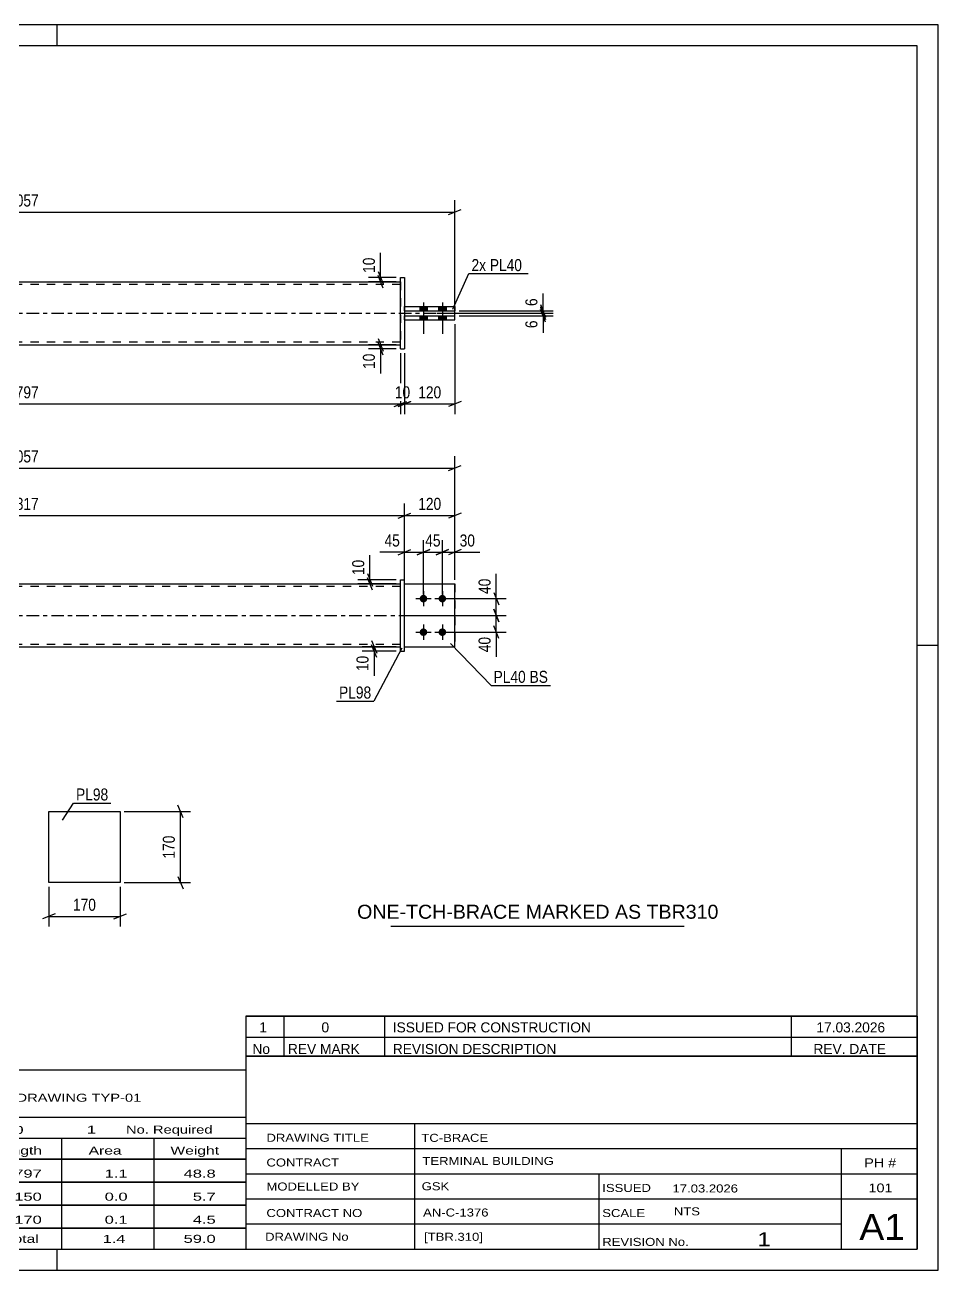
# Model space of a CAD drawing. Header units: millimetres. Extents: x 0 to 420, y 0 to 297.
# Drawn here: x 202.3 to 420, y 0 to 297 of the extents above; entities that cross this region are included whole.
import ezdxf

# ---------------------------------------------------------------- set-up
doc = ezdxf.new("R2010")
doc.units = ezdxf.units.MM
doc.linetypes.add('DXK_LINE_DOT2', pattern=[3.9198, 1.9599, -1.9599])
doc.linetypes.add('DXK_LINE_DOT3', pattern=[5.9187, 2.979, -0.9799, 0.9799, -0.9799])
doc.styles.add('Arial', font='arial.ttf', dxfattribs={"height": 0.2})
doc.styles.add('Arial Narrow', font='ARIALN.TTF', dxfattribs={"height": 0.2})

# ---------------------------------------------------------------- blocks, each defined once
blk = doc.blocks.new('Unknown-580582227-1163')
at = {"color": 5, "linetype": 'Continuous'}
for p, q in [((420, 297), (0, 297)), ((210, 292), (210, 297)), ((420, 0), (420, 297)), ((415, 292), (5, 292)), ((415, 5), (415, 292)), ((420, 149), (415, 149)), ((5, 5), (415, 5)), ((210, 0), (210, 5)), ((0, 0), (420, 0))]:
    blk.add_line(p, q, dxfattribs=at)
blk = doc.blocks.new('Part-580582227-1819 - 1792')
at = {"color": 2, "linetype": 'Continuous'}
for p, q in [((292.82, 163.65), (304.82, 163.65)), ((304.82, 163.65), (304.82, 163.65)), ((304.82, 148.65), (304.82, 163.65)), ((292.82, 148.65), (304.82, 148.65))]:
    blk.add_line(p, q, dxfattribs=at)
at = {"color": 7, "linetype": 'DXK_LINE_DOT2'}
for p, q in [((292.82, 163.65), (304.82, 163.65)), ((292.82, 148.65), (292.82, 163.65)), ((304.82, 163.65), (304.82, 163.65)), ((292.82, 148.65), (292.82, 148.65)), ((292.82, 148.65), (304.82, 148.65))]:
    blk.add_line(p, q, dxfattribs=at)
blk = doc.blocks.new('Part-580582227-1799 - 1792')
at = {"color": 2, "linetype": 'Continuous'}
for p, q in [((291.82, 164.65), (292.82, 164.65)), ((291.82, 147.65), (291.82, 164.65)), ((292.82, 147.65), (292.82, 164.65)), ((291.82, 147.65), (291.82, 147.65)), ((291.82, 147.65), (292.82, 147.65))]:
    blk.add_line(p, q, dxfattribs=at)
at = {"color": 7, "linetype": 'DXK_LINE_DOT2'}
for p, q in [((291.82, 164.65), (292.82, 164.65)), ((291.82, 147.65), (292.82, 147.65))]:
    blk.add_line(p, q, dxfattribs=at)
blk = doc.blocks.new('Part-580582227-1824 - 1792')
at = {"color": 2, "linetype": 'Continuous'}
for p, q in [((112.07, 163.65), (291.82, 163.65)), ((112.07, 148.65), (291.82, 148.65))]:
    blk.add_line(p, q, dxfattribs=at)
at = {"color": 7, "linetype": 'DXK_LINE_DOT2'}
for p, q in [((112.07, 148.65), (112.07, 163.65)), ((291.82, 148.65), (291.82, 163.65)), ((291.82, 163.05), (112.07, 163.05)), ((291.82, 149.25), (112.07, 149.25))]:
    blk.add_line(p, q, dxfattribs=at)
at = {"color": 7, "linetype": 'DXK_LINE_DOT3'}
blk.add_line((102.07, 156.15), (301.82, 156.15), dxfattribs=at)
blk = doc.blocks.new('Bolt-580582227-1830 - 1792')
at = {"linetype": 'Continuous'}
for points in [[(297.32, 161.05), (297.5, 161.03), (297.68, 160.97), (297.84, 160.88), (297.98, 160.75), (298.1, 160.6), (298.17, 160.43), (298.21, 160.24), (298.21, 160.05), (298.17, 159.87), (298.1, 159.7), (297.98, 159.55), (297.84, 159.42), (297.68, 159.33), (297.5, 159.27), (297.32, 159.25), (297.13, 159.27), (296.95, 159.33), (296.79, 159.42), (296.65, 159.55), (296.54, 159.7), (296.46, 159.87), (296.42, 160.05), (296.42, 160.24), (296.46, 160.43), (296.54, 160.6), (296.65, 160.75), (296.79, 160.88), (296.95, 160.97), (297.13, 161.03)], [(301.82, 161.05), (302, 161.03), (302.18, 160.97), (302.34, 160.88), (302.48, 160.75), (302.6, 160.6), (302.67, 160.43), (302.71, 160.24), (302.71, 160.05), (302.67, 159.87), (302.6, 159.7), (302.48, 159.55), (302.34, 159.42), (302.18, 159.33), (302, 159.27), (301.82, 159.25), (301.63, 159.27), (301.45, 159.33), (301.29, 159.42), (301.15, 159.55), (301.04, 159.7), (300.96, 159.87), (300.92, 160.05), (300.92, 160.24), (300.96, 160.43), (301.04, 160.6), (301.15, 160.75), (301.29, 160.88), (301.45, 160.97), (301.63, 161.03)], [(297.32, 153.05), (297.5, 153.03), (297.68, 152.97), (297.84, 152.88), (297.98, 152.75), (298.1, 152.6), (298.17, 152.43), (298.21, 152.24), (298.21, 152.05), (298.17, 151.87), (298.1, 151.7), (297.98, 151.55), (297.84, 151.42), (297.68, 151.33), (297.5, 151.27), (297.32, 151.25), (297.13, 151.27), (296.95, 151.33), (296.79, 151.42), (296.65, 151.55), (296.54, 151.7), (296.46, 151.87), (296.42, 152.05), (296.42, 152.24), (296.46, 152.43), (296.54, 152.6), (296.65, 152.75), (296.79, 152.88), (296.95, 152.97), (297.13, 153.03)], [(301.82, 153.05), (302, 153.03), (302.18, 152.97), (302.34, 152.88), (302.48, 152.75), (302.6, 152.6), (302.67, 152.43), (302.71, 152.24), (302.71, 152.05), (302.67, 151.87), (302.6, 151.7), (302.48, 151.55), (302.34, 151.42), (302.18, 151.33), (302, 151.27), (301.82, 151.25), (301.63, 151.27), (301.45, 151.33), (301.29, 151.42), (301.15, 151.55), (301.04, 151.7), (300.96, 151.87), (300.92, 152.05), (300.92, 152.24), (300.96, 152.43), (301.04, 152.6), (301.15, 152.75), (301.29, 152.88), (301.45, 152.97), (301.63, 153.03)]]:
    blk.add_hatch(color=1, dxfattribs=at).paths.add_polyline_path(points)
at = {"color": 1, "linetype": 'Continuous'}
for p, q in [((297.32, 161.95), (297.32, 158.35)), ((301.82, 161.95), (301.82, 158.35)), ((295.52, 160.15), (299.12, 160.15)), ((300.02, 160.15), (303.62, 160.15)), ((295.52, 152.15), (299.12, 152.15)), ((297.32, 153.95), (297.32, 150.35)), ((300.02, 152.15), (303.62, 152.15)), ((301.82, 153.95), (301.82, 150.35))]:
    blk.add_line(p, q, dxfattribs=at)
blk = doc.blocks.new('Part-580582227-1836 - 1792')
at = {"color": 7, "linetype": 'DXK_LINE_DOT2'}
for p, q in [((292.82, 163.65), (304.82, 163.65)), ((292.82, 148.65), (292.82, 163.65)), ((292.82, 163.65), (304.82, 163.65)), ((304.82, 163.65), (304.82, 163.65)), ((304.82, 163.65), (304.82, 148.65)), ((292.82, 148.65), (292.82, 148.65)), ((292.82, 148.65), (304.82, 148.65)), ((292.82, 148.65), (304.82, 148.65))]:
    blk.add_line(p, q, dxfattribs=at)
blk = doc.blocks.new('Part-580582227-2124 - 2115')
at = {"color": 2, "linetype": 'Continuous'}
for p, q in [((112.07, 235.72), (291.82, 235.72)), ((112.07, 220.72), (291.82, 220.72))]:
    blk.add_line(p, q, dxfattribs=at)
at = {"color": 7, "linetype": 'DXK_LINE_DOT2'}
for p, q in [((112.07, 220.72), (112.07, 235.72)), ((291.82, 235.12), (112.07, 235.12)), ((291.82, 235.72), (291.82, 220.72)), ((291.82, 221.32), (112.07, 221.32))]:
    blk.add_line(p, q, dxfattribs=at)
at = {"color": 7, "linetype": 'DXK_LINE_DOT3'}
blk.add_line((102.07, 228.22), (301.82, 228.22), dxfattribs=at)
blk = doc.blocks.new('Part-580582227-2125 - 2115')
at = {"color": 2, "linetype": 'Continuous'}
for p, q in [((291.82, 236.72), (291.82, 236.72)), ((291.82, 219.72), (291.82, 236.72)), ((291.82, 236.72), (292.82, 236.72)), ((292.82, 236.72), (292.82, 236.72)), ((292.82, 236.72), (292.82, 219.72)), ((291.82, 219.72), (292.82, 219.72)), ((291.82, 219.72), (291.82, 219.72)), ((292.82, 219.72), (292.82, 219.72))]:
    blk.add_line(p, q, dxfattribs=at)
at = {"color": 7, "linetype": 'DXK_LINE_DOT2'}
for p, q in [((291.82, 236.72), (291.82, 236.72)), ((291.82, 236.72), (292.82, 236.72)), ((291.82, 219.72), (292.82, 219.72))]:
    blk.add_line(p, q, dxfattribs=at)
blk = doc.blocks.new('Bolt-580582227-2119 - 2115')
at = {"linetype": 'Continuous'}
for points in [[(298.22, 229.82), (296.42, 229.82), (296.42, 228.82), (298.22, 228.82)], [(298.22, 229.82), (296.42, 229.82), (296.42, 228.82), (298.22, 228.82)], [(302.72, 229.82), (300.92, 229.82), (300.92, 228.82), (302.72, 228.82)], [(302.72, 229.82), (300.92, 229.82), (300.92, 228.82), (302.72, 228.82)], [(298.22, 227.62), (296.42, 227.62), (296.42, 226.62), (298.22, 226.62)], [(298.22, 227.62), (296.42, 227.62), (296.42, 226.62), (298.22, 226.62)], [(302.72, 227.62), (300.92, 227.62), (300.92, 226.62), (302.72, 226.62)], [(302.72, 227.62), (300.92, 227.62), (300.92, 226.62), (302.72, 226.62)]]:
    blk.add_hatch(color=1, dxfattribs=at).paths.add_polyline_path(points)
at = {"color": 1, "linetype": 'Continuous'}
for p, q in [((296.42, 229.82), (296.42, 228.82)), ((296.42, 229.82), (296.42, 228.82)), ((297.32, 230.82), (297.32, 223.32)), ((297.32, 230.82), (297.32, 223.32)), ((298.22, 229.82), (298.22, 228.82)), ((298.22, 229.82), (298.22, 228.82)), ((300.92, 229.82), (300.92, 228.82)), ((300.92, 229.82), (300.92, 228.82)), ((301.82, 230.82), (301.82, 223.32)), ((301.82, 230.82), (301.82, 223.32)), ((302.72, 229.82), (302.72, 228.82)), ((302.72, 229.82), (302.72, 228.82)), ((296.42, 227.62), (296.42, 226.62)), ((296.42, 227.62), (296.42, 226.62)), ((298.22, 227.62), (298.22, 226.62)), ((298.22, 227.62), (298.22, 226.62)), ((300.92, 227.62), (300.92, 226.62)), ((300.92, 227.62), (300.92, 226.62)), ((302.72, 227.62), (302.72, 226.62)), ((302.72, 227.62), (302.72, 226.62))]:
    blk.add_line(p, q, dxfattribs=at)
blk = doc.blocks.new('Part-580582227-2141 - 2115')
at = {"color": 2, "linetype": 'Continuous'}
for p, q in [((292.82, 229.82), (304.82, 229.82)), ((292.82, 228.82), (304.82, 228.82)), ((304.82, 229.82), (304.82, 228.82))]:
    blk.add_line(p, q, dxfattribs=at)
at = {"color": 7, "linetype": 'DXK_LINE_DOT2'}
for p, q in [((292.82, 228.82), (292.82, 229.82)), ((292.82, 229.82), (304.82, 229.82)), ((292.82, 228.82), (304.82, 228.82)), ((304.82, 229.82), (304.82, 229.82))]:
    blk.add_line(p, q, dxfattribs=at)
blk = doc.blocks.new('Part-580582227-2146 - 2115')
at = {"color": 2, "linetype": 'Continuous'}
for p, q in [((292.82, 227.62), (304.82, 227.62)), ((292.82, 226.62), (304.82, 226.62)), ((304.82, 226.62), (304.82, 227.62))]:
    blk.add_line(p, q, dxfattribs=at)
at = {"color": 7, "linetype": 'DXK_LINE_DOT2'}
for p, q in [((292.82, 226.62), (292.82, 227.62)), ((292.82, 227.62), (304.82, 227.62)), ((292.82, 226.62), (304.82, 226.62))]:
    blk.add_line(p, q, dxfattribs=at)
blk = doc.blocks.new('Part-580582227-1391 - 1375')
at = {"color": 2, "linetype": 'Continuous'}
for p, q in [((208, 92.41), (208, 109.41)), ((208, 109.41), (225, 109.41)), ((225, 109.41), (225, 92.41)), ((225, 92.41), (208, 92.41))]:
    blk.add_line(p, q, dxfattribs=at)
blk = doc.blocks.new('StraightDimension-580582227-1863 - 1792')
at = {"color": 7, "linetype": 'Continuous'}
for p, q in [((297.32, 161.15), (297.32, 174.09)), ((301.82, 161.15), (301.82, 174.09)), ((295.82, 170.64), (298.82, 171.84)), ((297.32, 171.24), (301.82, 171.24)), ((303.32, 171.84), (300.32, 170.64))]:
    blk.add_line(p, q, dxfattribs=at)
at = {"color": 0}
blk.add_wipeout([(301.99, 171.99), (301.99, 176.19), (297.14, 176.19), (297.14, 171.99)], dxfattribs=at)
at = {"color": 3, "style": 'Arial Narrow'}
blk.add_text('45', height=2.863, dxfattribs=at).set_placement((297.74, 172.59))
blk = doc.blocks.new('StraightDimension-580582227-1932 - 1792')
at = {"color": 7, "linetype": 'Continuous'}
for p, q in [((292.82, 164.65), (292.82, 182.83)), ((304.82, 164.65), (304.82, 182.83)), ((291.32, 179.38), (294.32, 180.58)), ((292.82, 179.98), (304.82, 179.98)), ((306.32, 180.58), (303.32, 179.38))]:
    blk.add_line(p, q, dxfattribs=at)
at = {"color": 0}
blk.add_wipeout([(302.16, 180.73), (302.16, 184.93), (295.47, 184.93), (295.47, 180.73)], dxfattribs=at)
at = {"color": 3, "style": 'Arial Narrow'}
blk.add_text('120', height=2.863, dxfattribs=at).set_placement((296.07, 181.33))
blk = doc.blocks.new('StraightDimension-580582227-1893 - 1792')
at = {"color": 7, "linetype": 'Continuous'}
for p, q in [((99.07, 164.65), (99.07, 194.15)), ((304.82, 164.65), (304.82, 194.15)), ((100.57, 191.9), (97.57, 190.7)), ((99.07, 191.3), (304.82, 191.3)), ((303.32, 190.7), (306.32, 191.9))]:
    blk.add_line(p, q, dxfattribs=at)
at = {"color": 0}
blk.add_wipeout([(206.2, 192.05), (206.2, 196.25), (197.69, 196.25), (197.69, 192.05)], dxfattribs=at)
at = {"color": 3, "style": 'Arial Narrow'}
blk.add_text('2057', height=2.863, dxfattribs=at).set_placement((198.29, 192.65))
blk = doc.blocks.new('StraightDimension-580582227-1847 - 1792')
at = {"color": 7, "linetype": 'Continuous'}
for p, q in [((301.82, 161.15), (301.82, 174.09)), ((304.82, 164.65), (304.82, 174.09)), ((300.32, 170.64), (303.32, 171.84)), ((301.82, 171.24), (304.82, 171.24)), ((306.32, 171.84), (303.32, 170.64))]:
    blk.add_line(p, q, dxfattribs=at)
at = {"color": 0}
blk.add_wipeout([(310.2, 171.99), (310.2, 176.19), (305.34, 176.19), (305.34, 171.99)], dxfattribs=at)
at = {"color": 7, "linetype": 'Continuous'}
blk.add_line((304.82, 171.24), (310.72, 171.24), dxfattribs=at)
blk.add_line((304.82, 171.24), (310.72, 171.24), dxfattribs=at)
at = {"color": 3, "style": 'Arial Narrow'}
blk.add_text('30', height=2.863, dxfattribs=at).set_placement((305.94, 172.59))
blk = doc.blocks.new('StraightDimension-580582227-1876 - 1792')
at = {"color": 7, "linetype": 'Continuous'}
for p, q in [((292.82, 164.65), (292.82, 174.09)), ((297.32, 161.15), (297.32, 174.09)), ((291.32, 170.64), (294.32, 171.84)), ((292.82, 171.24), (297.32, 171.24)), ((298.82, 171.84), (295.82, 170.64))]:
    blk.add_line(p, q, dxfattribs=at)
at = {"color": 0}
blk.add_wipeout([(292.29, 171.99), (292.29, 176.19), (287.43, 176.19), (287.43, 171.99)], dxfattribs=at)
at = {"color": 7, "linetype": 'Continuous'}
blk.add_line((292.82, 171.24), (286.91, 171.24), dxfattribs=at)
blk.add_line((292.82, 171.24), (286.91, 171.24), dxfattribs=at)
at = {"color": 3, "style": 'Arial Narrow'}
blk.add_text('45', height=2.863, dxfattribs=at).set_placement((288.03, 172.59))
blk = doc.blocks.new('StraightDimension-580582227-2076 - 1792')
at = {"color": 7, "linetype": 'Continuous'}
for p, q in [((290.82, 148.65), (282.71, 148.65)), ((284.96, 150.15), (286.16, 147.15)), ((286.16, 146.15), (284.96, 149.15)), ((285.56, 147.65), (285.56, 148.65)), ((290.82, 147.65), (282.71, 147.65))]:
    blk.add_line(p, q, dxfattribs=at)
at = {"color": 0}
blk.add_wipeout([(284.81, 147.12), (280.61, 147.12), (280.61, 142.27), (284.81, 142.27)], dxfattribs=at)
at = {"color": 7, "linetype": 'Continuous'}
blk.add_line((285.56, 147.65), (285.56, 141.74), dxfattribs=at)
blk.add_line((285.56, 147.65), (285.56, 141.74), dxfattribs=at)
at = {"color": 3, "style": 'Arial Narrow'}
blk.add_text('10', height=2.863, rotation=90.0002, dxfattribs=at).set_placement((284.21, 142.87))
blk = doc.blocks.new('StraightDimension-580582227-1913 - 1792')
at = {"color": 7, "linetype": 'Continuous'}
for p, q in [((314.06, 161.65), (315.26, 158.65)), ((302.82, 160.15), (317.06, 160.15)), ((315.26, 154.65), (314.06, 157.65)), ((314.66, 156.15), (314.66, 160.15)), ((293.82, 156.15), (317.06, 156.15))]:
    blk.add_line(p, q, dxfattribs=at)
at = {"color": 0}
blk.add_wipeout([(313.91, 165.53), (309.71, 165.53), (309.71, 160.67), (313.91, 160.67)], dxfattribs=at)
at = {"color": 7, "linetype": 'Continuous'}
blk.add_line((314.66, 160.15), (314.66, 166.05), dxfattribs=at)
blk.add_line((314.66, 160.15), (314.66, 166.05), dxfattribs=at)
at = {"color": 3, "style": 'Arial Narrow'}
blk.add_text('40', height=2.863, rotation=90.0002, dxfattribs=at).set_placement((313.31, 161.27))
blk = doc.blocks.new('StraightDimension-580582227-1922 - 1792')
at = {"color": 7, "linetype": 'Continuous'}
for p, q in [((314.06, 157.65), (315.26, 154.65)), ((293.82, 156.15), (317.06, 156.15)), ((314.66, 152.15), (314.66, 156.15)), ((302.82, 152.15), (317.06, 152.15)), ((315.26, 150.65), (314.06, 153.65))]:
    blk.add_line(p, q, dxfattribs=at)
at = {"color": 0}
blk.add_wipeout([(313.91, 151.62), (309.71, 151.62), (309.71, 146.77), (313.91, 146.77)], dxfattribs=at)
at = {"color": 7, "linetype": 'Continuous'}
blk.add_line((314.66, 152.15), (314.66, 146.24), dxfattribs=at)
blk.add_line((314.66, 152.15), (314.66, 146.24), dxfattribs=at)
at = {"color": 3, "style": 'Arial Narrow'}
blk.add_text('40', height=2.863, rotation=90.0002, dxfattribs=at).set_placement((313.31, 147.37))
blk = doc.blocks.new('StraightDimension-580582227-1951 - 1792')
at = {"color": 7, "linetype": 'Continuous'}
for p, q in [((111.07, 157.15), (111.07, 182.83)), ((292.82, 164.65), (292.82, 182.83)), ((112.57, 180.58), (109.57, 179.38)), ((111.07, 179.98), (292.82, 179.98)), ((291.32, 179.38), (294.32, 180.58))]:
    blk.add_line(p, q, dxfattribs=at)
at = {"color": 0}
blk.add_wipeout([(206.2, 180.73), (206.2, 184.93), (197.69, 184.93), (197.69, 180.73)], dxfattribs=at)
at = {"color": 3, "style": 'Arial Narrow'}
blk.add_text('1817', height=2.863, dxfattribs=at).set_placement((198.29, 181.33))
blk = doc.blocks.new('StraightDimension-580582227-3101 - 1792')
at = {"color": 7, "linetype": 'Continuous'}
for p, q in [((290.82, 164.65), (281.69, 164.65)), ((290.82, 163.65), (281.69, 163.65)), ((283.94, 166.15), (285.14, 163.15)), ((285.14, 162.15), (283.94, 165.15)), ((284.54, 163.65), (284.54, 164.65))]:
    blk.add_line(p, q, dxfattribs=at)
at = {"color": 0}
blk.add_wipeout([(283.79, 170.03), (279.59, 170.03), (279.59, 165.17), (283.79, 165.17)], dxfattribs=at)
at = {"color": 7, "linetype": 'Continuous'}
blk.add_line((284.54, 164.65), (284.54, 170.55), dxfattribs=at)
blk.add_line((284.54, 164.65), (284.54, 170.55), dxfattribs=at)
at = {"color": 3, "style": 'Arial Narrow'}
blk.add_text('10', height=2.863, rotation=90.0002, dxfattribs=at).set_placement((283.19, 165.77))
blk = doc.blocks.new('StraightDimension-580582227-2182 - 2115')
at = {"color": 7, "linetype": 'Continuous'}
for p, q in [((112.07, 218.72), (112.07, 204.18)), ((291.82, 218.72), (291.82, 204.18)), ((113.57, 207.18), (110.57, 205.98)), ((112.07, 206.58), (291.82, 206.58)), ((290.32, 205.98), (293.32, 207.18))]:
    blk.add_line(p, q, dxfattribs=at)
at = {"color": 0}
blk.add_wipeout([(206.2, 207.33), (206.2, 211.53), (197.69, 211.53), (197.69, 207.33)], dxfattribs=at)
at = {"color": 3, "style": 'Arial Narrow'}
blk.add_text('1797', height=2.863, dxfattribs=at).set_placement((198.29, 207.93))
blk = doc.blocks.new('StraightDimension-580582227-2250 - 2115')
at = {"color": 7, "linetype": 'Continuous'}
for p, q in [((325.22, 229.72), (326.42, 226.72)), ((326.42, 226.12), (325.22, 229.12)), ((300.57, 228.22), (328.22, 228.22)), ((305.82, 227.62), (328.22, 227.62)), ((325.82, 227.62), (325.82, 228.22))]:
    blk.add_line(p, q, dxfattribs=at)
at = {"color": 0}
blk.add_wipeout([(325.07, 227.1), (320.87, 227.1), (320.87, 224.07), (325.07, 224.07)], dxfattribs=at)
at = {"color": 7, "linetype": 'Continuous'}
blk.add_line((325.82, 227.62), (325.82, 223.54), dxfattribs=at)
blk.add_line((325.82, 227.62), (325.82, 223.54), dxfattribs=at)
at = {"color": 3, "style": 'Arial Narrow'}
blk.add_text('6', height=2.86, rotation=90.0002, dxfattribs=at).set_placement((324.47, 224.67))
blk = doc.blocks.new('StraightDimension-580582227-2171 - 2115')
at = {"color": 7, "linetype": 'Continuous'}
for p, q in [((100.57, 252.94), (97.57, 251.74)), ((99.07, 227.62), (99.07, 255.19)), ((303.32, 251.74), (306.32, 252.94)), ((304.82, 227.62), (304.82, 255.19)), ((99.07, 252.34), (304.82, 252.34))]:
    blk.add_line(p, q, dxfattribs=at)
at = {"color": 0}
blk.add_wipeout([(206.2, 253.09), (206.2, 257.29), (197.69, 257.29), (197.69, 253.09)], dxfattribs=at)
at = {"color": 3, "style": 'Arial Narrow'}
blk.add_text('2057', height=2.863, dxfattribs=at).set_placement((198.29, 253.69))
blk = doc.blocks.new('StraightDimension-580582227-2209 - 2115')
at = {"color": 7, "linetype": 'Continuous'}
for p, q in [((291.82, 218.72), (291.82, 204.18)), ((292.82, 218.72), (292.82, 204.18)), ((290.32, 205.98), (293.32, 207.18)), ((294.32, 207.18), (291.32, 205.98)), ((291.82, 206.58), (292.82, 206.58))]:
    blk.add_line(p, q, dxfattribs=at)
at = {"color": 0}
blk.add_wipeout([(294.74, 207.33), (294.74, 211.53), (289.89, 211.53), (289.89, 207.33)], dxfattribs=at)
at = {"color": 3, "style": 'Arial Narrow'}
blk.add_text('10', height=2.863, dxfattribs=at).set_placement((290.49, 207.93))
blk = doc.blocks.new('StraightDimension-580582227-2218 - 2115')
at = {"color": 7, "linetype": 'Continuous'}
for p, q in [((304.82, 225.62), (304.82, 204.18)), ((292.82, 218.72), (292.82, 204.18)), ((291.32, 205.98), (294.32, 207.18)), ((292.82, 206.58), (304.82, 206.58)), ((306.32, 207.18), (303.32, 205.98))]:
    blk.add_line(p, q, dxfattribs=at)
at = {"color": 0}
blk.add_wipeout([(302.16, 207.33), (302.16, 211.53), (295.47, 211.53), (295.47, 207.33)], dxfattribs=at)
at = {"color": 3, "style": 'Arial Narrow'}
blk.add_text('120', height=2.863, dxfattribs=at).set_placement((296.07, 207.93))
blk = doc.blocks.new('StraightDimension-580582227-2229 - 2115')
at = {"color": 7, "linetype": 'Continuous'}
for p, q in [((290.82, 220.72), (284.23, 220.72)), ((286.48, 222.22), (287.68, 219.22)), ((287.68, 218.22), (286.48, 221.22)), ((287.08, 219.72), (287.08, 220.72)), ((290.82, 219.72), (284.23, 219.72))]:
    blk.add_line(p, q, dxfattribs=at)
at = {"color": 0}
blk.add_wipeout([(286.33, 219.2), (282.13, 219.2), (282.13, 214.34), (286.33, 214.34)], dxfattribs=at)
at = {"color": 7, "linetype": 'Continuous'}
blk.add_line((287.08, 219.72), (287.08, 213.82), dxfattribs=at)
blk.add_line((287.08, 219.72), (287.08, 213.82), dxfattribs=at)
at = {"color": 3, "style": 'Arial Narrow'}
blk.add_text('10', height=2.863, rotation=90.0002, dxfattribs=at).set_placement((285.73, 214.94))
blk = doc.blocks.new('StraightDimension-580582227-2259 - 2115')
at = {"color": 7, "linetype": 'Continuous'}
for p, q in [((305.82, 228.82), (328.22, 228.82)), ((325.22, 230.32), (326.42, 227.32)), ((326.42, 226.72), (325.22, 229.72)), ((325.82, 228.22), (325.82, 228.82)), ((300.57, 228.22), (328.22, 228.22))]:
    blk.add_line(p, q, dxfattribs=at)
at = {"color": 0}
blk.add_wipeout([(325.07, 232.38), (320.87, 232.38), (320.87, 229.35), (325.07, 229.35)], dxfattribs=at)
at = {"color": 7, "linetype": 'Continuous'}
blk.add_line((325.82, 228.82), (325.82, 232.9), dxfattribs=at)
blk.add_line((325.82, 228.82), (325.82, 232.9), dxfattribs=at)
at = {"color": 3, "style": 'Arial Narrow'}
blk.add_text('6', height=2.86, rotation=90.0002, dxfattribs=at).set_placement((324.47, 229.95))
blk = doc.blocks.new('StraightDimension-580582227-2268 - 2115')
at = {"color": 7, "linetype": 'Continuous'}
for p, q in [((286.48, 238.22), (287.68, 235.22)), ((290.82, 236.72), (284.23, 236.72)), ((290.82, 235.72), (284.23, 235.72)), ((287.68, 234.22), (286.48, 237.22)), ((287.08, 235.72), (287.08, 236.72))]:
    blk.add_line(p, q, dxfattribs=at)
at = {"color": 0}
blk.add_wipeout([(286.33, 242.1), (282.13, 242.1), (282.13, 237.25), (286.33, 237.25)], dxfattribs=at)
at = {"color": 7, "linetype": 'Continuous'}
blk.add_line((287.08, 236.72), (287.08, 242.63), dxfattribs=at)
blk.add_line((287.08, 236.72), (287.08, 242.63), dxfattribs=at)
at = {"color": 3, "style": 'Arial Narrow'}
blk.add_text('10', height=2.863, rotation=90.0002, dxfattribs=at).set_placement((285.73, 237.85))
blk = doc.blocks.new('StraightDimension-580582227-1403 - 1375')
at = {"color": 7, "linetype": 'Continuous'}
for p, q in [((208, 91.41), (208, 81.96)), ((225, 91.41), (225, 81.96)), ((209.5, 84.96), (206.5, 83.76)), ((208, 84.36), (225, 84.36)), ((223.5, 83.76), (226.5, 84.96))]:
    blk.add_line(p, q, dxfattribs=at)
at = {"color": 0}
blk.add_wipeout([(219.84, 85.11), (219.84, 89.31), (213.16, 89.31), (213.16, 85.11)], dxfattribs=at)
at = {"color": 3, "style": 'Arial Narrow'}
blk.add_text('170', height=2.863, dxfattribs=at).set_placement((213.76, 85.71))
blk = doc.blocks.new('StraightDimension-580582227-1393 - 1375')
at = {"color": 7, "linetype": 'Continuous'}
for p, q in [((239.99, 107.91), (238.79, 110.91)), ((226, 109.41), (241.79, 109.41)), ((239.39, 92.41), (239.39, 109.41)), ((226, 92.41), (241.79, 92.41)), ((238.79, 93.91), (239.99, 90.91))]:
    blk.add_line(p, q, dxfattribs=at)
at = {"color": 0}
blk.add_wipeout([(238.64, 104.25), (234.44, 104.25), (234.44, 97.56), (238.64, 97.56)], dxfattribs=at)
at = {"color": 3, "style": 'Arial Narrow'}
blk.add_text('170', height=2.863, rotation=90.0002, dxfattribs=at).set_placement((238.04, 98.16))
blk = doc.blocks.new('Unknown-580582227-3742')
at = {"color": 7, "linetype": 'Continuous'}
for p, q in [((255, 51.05), (255, 5)), ((255, 51.05), (415, 51.05)), ((415, 51), (415, 5)), ((255, 35), (415, 35)), ((295.14, 35), (295.14, 5)), ((255, 29), (415, 29)), ((397, 5.05), (397, 29.05)), ((255, 23), (415, 23)), ((339.14, 23), (339.14, 5)), ((255, 17), (415, 17)), ((255, 11), (397, 11)), ((255, 5), (415, 5))]:
    blk.add_line(p, q, dxfattribs=at)
at = {"color": 7, "style": 'Arial Narrow'}
for s, height, width, p in [('DRAWING TITLE', 1.9089, 1.425378, (259.88, 30.61)), ('TC-BRACE', 1.909, 1.425378, (296.81, 30.59)), ('TERMINAL BUILDING', 1.9089, 1.425378, (297.06, 25.07)), ('CONTRACT', 1.909, 1.425378, (259.88, 24.71)), ('MODELLED BY', 1.9089, 1.425378, (259.88, 18.98)), ('GSK', 1.909, 1.425378, (296.88, 19.04)), ('ISSUED', 1.909, 1.425378, (339.94, 18.64)), ('17.03.2026', 1.909, 1.425378, (356.69, 18.52)), ('CONTRACT NO', 1.9089, 1.425378, (259.88, 12.66)), ('AN-C-1376', 1.909, 1.425378, (297.23, 12.78)), ('SCALE', 1.909, 1.425378, (339.94, 12.65)), ('A1', 6.204, 1.25, (401.24, 7.2)), ('DRAWING No', 1.909, 1.425378, (259.56, 7)), ('[TBR.310]', 1.909, 1.425378, (297.46, 6.99)), ('1', 3.34, 1.5, (376.91, 5.68)), ('REVISION No.', 1.9089, 1.425378, (339.94, 5.77))]:
    blk.add_text(s, height=height, dxfattribs=dict(at, width=width)).set_placement(p)
at = {"color": 7, "linetype": 'Continuous', "style": 'Arial Narrow'}
for s, height, width, p in [('PH #', 2.1, 1.42538, (402.4, 24.55)), ('101', 2.1, 1.42538, (403.41, 18.55)), ('NTS', 1.909, 1.425378, (357, 13.05))]:
    blk.add_text(s, height=height, dxfattribs=dict(at, width=width)).set_placement(p)
blk = doc.blocks.new('Unknown-580582227-3743')
at = {"color": 7, "linetype": 'Continuous'}
for p, q in [((255, 60.55), (415, 60.55)), ((415, 60.55), (255, 60.55)), ((255, 60.55), (255, 55.55)), ((264, 60.55), (264, 55.55)), ((288, 60.55), (288, 55.55)), ((385, 60.55), (385, 55.55)), ((415, 60.55), (415, 55.55)), ((255, 55.55), (415, 55.55)), ((255, 55.55), (255, 51.05)), ((255, 55.55), (415, 55.55)), ((264, 55.55), (264, 51.05)), ((288, 55.55), (288, 51.05)), ((385, 55.55), (385, 51.05)), ((415, 55.55), (415, 51.05)), ((415, 51.05), (255, 51.05))]:
    blk.add_line(p, q, dxfattribs=at)
at = {"color": 7, "linetype": 'Continuous', "style": 'Arial Narrow'}
for s, height, width, p in [('1', 2.39, 1.196471, (258.16, 56.7)), ('0', 2.39, 1.196471, (273, 56.7)), ('ISSUED FOR CONSTRUCTION', 2.3861, 1.196471, (290, 56.7)), ('17.03.2026', 2.386, 1.196471, (391, 56.7)), ('No', 2.386, 1.2, (256.54, 51.55)), ('REV MARK', 2.386, 1.2, (265, 51.55)), ('REVISION DESCRIPTION', 2.3861, 1.2, (290, 51.55)), ('REV. DATE', 2.386, 1.2, (390.28, 51.55))]:
    blk.add_text(s, height=height, dxfattribs=dict(at, width=width)).set_placement(p)
blk = doc.blocks.new('Unknown-580582227-3744')
at = {"color": 7, "linetype": 'Continuous'}
for p, q in [((95, 47.75), (255, 47.75)), ((95, 36.5), (95, 47.75)), ((255, 47.75), (255, 36.5)), ((95, 36.5), (255, 36.5)), ((95, 36.5), (95, 31.5)), ((255, 36.5), (255, 31.5)), ((95, 31.5), (255, 31.5)), ((95, 31.5), (95, 26.5)), ((119, 31.5), (119, 26.5)), ((154.5, 31.5), (154.5, 26.5)), ((180.5, 31.5), (180.5, 26.5)), ((193.5, 31.5), (193.5, 26.5)), ((211, 31.5), (211, 26.5)), ((233, 31.5), (233, 26.5)), ((255, 31.5), (255, 26.5)), ((95, 26.5), (255, 26.5)), ((95, 26.45), (95, 21.05)), ((95, 26.45), (255, 26.45)), ((119, 26.5), (119, 21)), ((154.5, 26.5), (154.5, 21)), ((180.5, 26.5), (180.5, 21)), ((193.5, 26.5), (193.5, 21)), ((211, 26.5), (211, 21)), ((233, 26.5), (233, 21)), ((255, 26.45), (255, 21.05)), ((95, 21.05), (255, 21.05)), ((95, 20.95), (95, 15.55)), ((95, 20.95), (255, 20.95)), ((119, 21), (119, 15.5)), ((154.5, 21), (154.5, 15.5)), ((180.5, 21), (180.5, 15.5)), ((193.5, 21), (193.5, 15.5)), ((211, 21), (211, 15.5)), ((233, 21), (233, 15.5)), ((255, 20.95), (255, 15.55)), ((95, 15.55), (255, 15.55)), ((95, 15.45), (95, 10.05)), ((95, 15.45), (255, 15.45)), ((119, 15.5), (119, 10)), ((154.5, 15.5), (154.5, 10)), ((180.5, 15.5), (180.5, 10)), ((193.5, 15.5), (193.5, 10)), ((211, 15.5), (211, 10)), ((233, 15.5), (233, 10)), ((255, 15.45), (255, 10.05)), ((95, 10.05), (255, 10.05)), ((95, 10), (255, 10)), ((95, 10), (95, 5)), ((211, 10), (211, 5)), ((233, 10), (233, 5)), ((255, 10), (255, 5)), ((95, 5), (255, 5))]:
    blk.add_line(p, q, dxfattribs=at)
at = {"color": 7, "style": 'Arial Narrow'}
for s, height, width, p in [('GENERAL NOTES & WELD DETAILS :', 2.8633, 1.4, (96.15, 40.06)), ('REFER TYP DRAWING TYP-01', 1.9089, 1.6, (179.7, 40.16)), ("MATERIAL LIST FOR ASSEMBLY MK'D", 1.9089, 1.6, (96.15, 32.56)), ('TBR310', 1.909, 1.794707, (187.59, 32.47)), ('1', 1.91, 1.794707, (217.08, 32.56)), ('No. Required', 1.9089, 1.6, (226.41, 32.56)), ('Mark', 1.909, 1.7, (96.34, 27.5)), ('Profile', 1.909, 1.7, (129.41, 27.5)), ('Material', 1.909, 1.7, (159.54, 27.56)), ('No.', 1.909, 1.7, (184.5, 27.56)), ('Length', 1.909, 1.7, (195, 27.56)), ('Area', 1.909, 1.7, (217.5, 27.56)), ('Weight', 1.909, 1.7, (237, 27.56))]:
    blk.add_text(s, height=height, dxfattribs=dict(at, width=width)).set_placement(p)
at = {"color": 7, "linetype": 'Continuous', "style": 'Arial Narrow'}
for s, height, width, p in [('TBR310', 1.909, 1.794707, (96.5, 22.06)), ('SHS150*6', 1.909, 1.794707, (121, 22.06)), ('E350', 1.909, 1.794707, (160.74, 22.06)), ('1', 1.91, 1.794707, (184.86, 22.06)), ('1797', 1.909, 1.794707, (197.58, 22.06)), ('1.1', 1.909, 1.794707, (221.32, 22.06)), ('48.8', 1.909, 1.794707, (240.14, 22.06)), ('PL40', 1.909, 1.794707, (96.5, 16.56)), ('PL10*120', 1.909, 1.794707, (121, 16.56)), ('E350', 1.909, 1.794707, (160.74, 16.56)), ('4', 1.91, 1.794707, (184.86, 16.56)), ('150', 1.909, 1.794707, (199.77, 16.56)), ('0.0', 1.909, 1.794707, (221.32, 16.56)), ('5.7', 1.909, 1.794707, (242.33, 16.56)), ('PL98', 1.909, 1.794707, (96.5, 11.06)), ('PL10*170', 1.909, 1.794707, (121, 11.06)), ('E350', 1.909, 1.794707, (160.74, 11.06)), ('2', 1.91, 1.794707, (184.86, 11.06)), ('170', 1.909, 1.794707, (199.77, 11.06)), ('0.1', 1.909, 1.794707, (221.32, 11.06)), ('4.5', 1.909, 1.794707, (242.33, 11.06)), ('Total', 1.909, 1.7, (197.33, 6.5)), ('1.4', 1.909, 1.794707, (220.83, 6.5)), ('59.0', 1.909, 1.794707, (240.14, 6.5))]:
    blk.add_text(s, height=height, dxfattribs=dict(at, width=width)).set_placement(p)
blk = doc.blocks.new('Unknown-580582227-3745')
at = {"color": 7, "linetype": 'Continuous'}
blk.add_line((289.5, 82.05), (359.5, 82.05), dxfattribs=at)
at = {"color": 7, "style": 'Arial'}
blk.add_text('ONE-TCH-BRACE MARKED AS TBR310', height=3.3428, dxfattribs=at).set_placement((281.49, 83.8))
blk = doc.blocks.new('Mark-580582227-1795 - 1792')
at = {"color": 0}
blk.add_wipeout([(284.87, 136.33), (284.87, 139.33), (277.19, 139.33), (277.19, 136.33)], dxfattribs=at)
blk.add_wipeout([(284.87, 136.33), (284.87, 139.33), (277.19, 139.33), (277.19, 136.33)], dxfattribs=at)
at = {"color": 30, "linetype": 'Continuous'}
for p in [(292.12, 148.34), (276.59, 135.73)]:
    blk.add_line(p, (285.47, 135.73), dxfattribs=at)
at = {"color": 3, "style": 'Arial Narrow'}
blk.add_text('PL98', height=2.863, dxfattribs=at).set_placement((277.19, 136.33))
blk = doc.blocks.new('MarkSet-580582227-2100 - 1792')
at = {"color": 0}
blk.add_wipeout([(321.71, 140.07), (321.71, 143.07), (314.03, 143.07), (314.03, 140.07)], dxfattribs=at)
blk.add_wipeout([(321.71, 140.07), (321.71, 143.07), (314.03, 143.07), (314.03, 140.07)], dxfattribs=at)
at = {"color": 30, "linetype": 'Continuous'}
blk.add_line((303.75, 149.44), (313.43, 139.47), dxfattribs=at)
at = {"color": 0}
blk.add_wipeout([(326.99, 140.07), (326.99, 143.07), (322.61, 143.07), (322.61, 140.07)], dxfattribs=at)
blk.add_wipeout([(326.99, 140.07), (326.99, 143.07), (322.61, 143.07), (322.61, 140.07)], dxfattribs=at)
at = {"color": 30, "linetype": 'Continuous'}
blk.add_line((313.43, 139.47), (327.59, 139.47), dxfattribs=at)
at = {"color": 3, "style": 'Arial Narrow'}
for s, p in [('PL40', (314.03, 140.07)), ('BS', (322.61, 140.07))]:
    blk.add_text(s, height=2.863, dxfattribs=at).set_placement(p)
blk = doc.blocks.new('MarkSet-580582227-2321 - 2115')
at = {"color": 0}
blk.add_wipeout([(312.23, 238.28), (312.23, 241.28), (308.76, 241.28), (308.76, 238.28)], dxfattribs=at)
blk.add_wipeout([(312.23, 238.28), (312.23, 241.28), (308.76, 241.28), (308.76, 238.28)], dxfattribs=at)
at = {"color": 30, "linetype": 'Continuous'}
blk.add_line((304.34, 229.22), (308.16, 237.68), dxfattribs=at)
at = {"color": 0}
blk.add_wipeout([(320.8, 238.28), (320.8, 241.28), (313.13, 241.28), (313.13, 238.28)], dxfattribs=at)
blk.add_wipeout([(320.8, 238.28), (320.8, 241.28), (313.13, 241.28), (313.13, 238.28)], dxfattribs=at)
at = {"color": 30, "linetype": 'Continuous'}
blk.add_line((308.16, 237.68), (322.3, 237.68), dxfattribs=at)
at = {"color": 3, "style": 'Arial Narrow'}
for s, p in [('2x', (308.76, 238.28)), ('PL40', (313.13, 238.28))]:
    blk.add_text(s, height=2.863, dxfattribs=at).set_placement(p)
blk = doc.blocks.new('Mark-580582227-1387 - 1375')
at = {"color": 0}
blk.add_wipeout([(222.16, 112.01), (222.16, 115.01), (214.49, 115.01), (214.49, 112.01)], dxfattribs=at)
blk.add_wipeout([(222.16, 112.01), (222.16, 115.01), (214.49, 115.01), (214.49, 112.01)], dxfattribs=at)
at = {"color": 30, "linetype": 'Continuous'}
for p, q in [((211.25, 107.31), (213.89, 111.41)), ((213.89, 111.41), (222.76, 111.41))]:
    blk.add_line(p, q, dxfattribs=at)
at = {"color": 3, "style": 'Arial Narrow'}
blk.add_text('PL98', height=2.863, dxfattribs=at).set_placement((214.49, 112.01))

msp = doc.modelspace()

# ---------------------------------------------------------------- block references
for name in ['Unknown-580582227-1163', 'Part-580582227-2124 - 2115', 'Part-580582227-2125 - 2115', 'Part-580582227-2141 - 2115', 'Bolt-580582227-2119 - 2115', 'Part-580582227-2146 - 2115', 'Part-580582227-1824 - 1792', 'Part-580582227-1799 - 1792', 'Part-580582227-1819 - 1792', 'Part-580582227-1836 - 1792', 'Bolt-580582227-1830 - 1792', 'Part-580582227-1391 - 1375', 'Unknown-580582227-3745', 'Unknown-580582227-3743', 'Unknown-580582227-3742', 'Unknown-580582227-3744']:
    msp.add_blockref(name, (0, 0))

# ---------------------------------------------------------------- next in the draw order: block references
for name in ['StraightDimension-580582227-2250 - 2115', 'StraightDimension-580582227-2182 - 2115', 'StraightDimension-580582227-1863 - 1792', 'StraightDimension-580582227-2076 - 1792', 'Mark-580582227-1387 - 1375', 'StraightDimension-580582227-1403 - 1375']:
    msp.add_blockref(name, (0, 0))

# ---------------------------------------------------------------- next in the draw order: block references
for name in ['StraightDimension-580582227-2171 - 2115', 'StraightDimension-580582227-2209 - 2115', 'StraightDimension-580582227-1932 - 1792', 'Mark-580582227-1795 - 1792', 'StraightDimension-580582227-1393 - 1375']:
    msp.add_blockref(name, (0, 0))

# ---------------------------------------------------------------- next in the draw order: block references
for name in ['StraightDimension-580582227-2268 - 2115', 'StraightDimension-580582227-2218 - 2115', 'StraightDimension-580582227-1893 - 1792']:
    msp.add_blockref(name, (0, 0))

# ---------------------------------------------------------------- next in the draw order: block references
for name in ['StraightDimension-580582227-2259 - 2115', 'StraightDimension-580582227-2229 - 2115', 'StraightDimension-580582227-1876 - 1792', 'StraightDimension-580582227-1847 - 1792']:
    msp.add_blockref(name, (0, 0))

# ---------------------------------------------------------------- next in the draw order: block references
for name in ['MarkSet-580582227-2321 - 2115', 'StraightDimension-580582227-1913 - 1792']:
    msp.add_blockref(name, (0, 0))

# ---------------------------------------------------------------- next in the draw order: block references
msp.add_blockref('StraightDimension-580582227-1922 - 1792', (0, 0))

# ---------------------------------------------------------------- next in the draw order: block references
for name in ['StraightDimension-580582227-1951 - 1792', 'MarkSet-580582227-2100 - 1792']:
    msp.add_blockref(name, (0, 0))

# ---------------------------------------------------------------- next in the draw order: block references
msp.add_blockref('StraightDimension-580582227-3101 - 1792', (0, 0))

doc.saveas('drawing.dxf')
